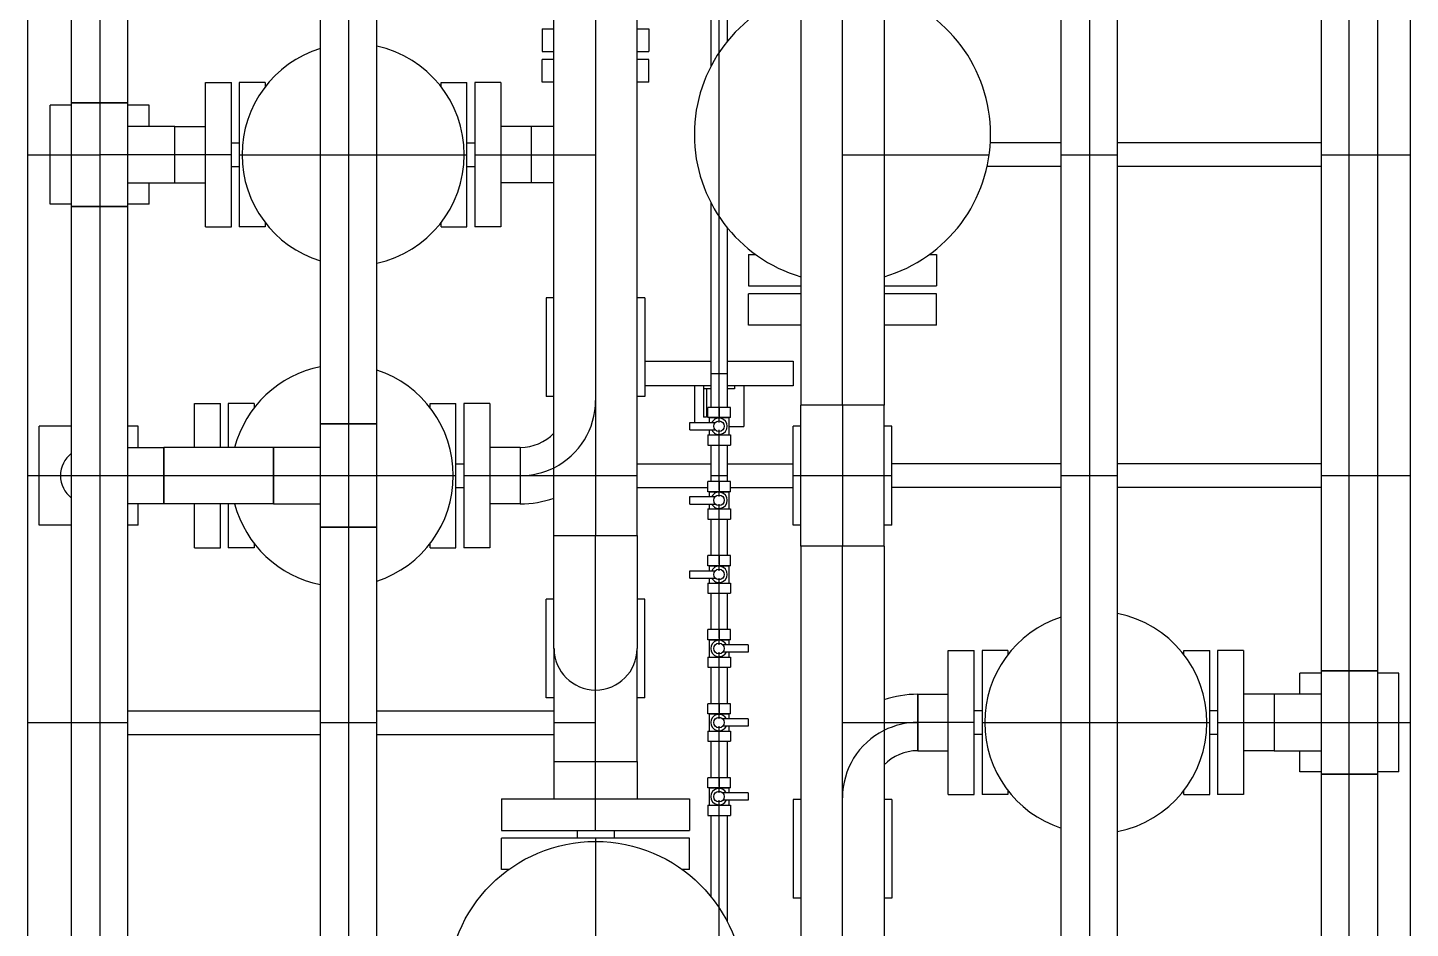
# Model space of a CAD drawing. Header units: inches. Extents: x 517790 to 538444, y 301815 to 302461.
# Drawn here: x 517881.007 to 517883.65, y 302329.763 to 302331.485 of the extents above; entities that cross this region are included whole.
import ezdxf

# ---------------------------------------------------------------- set-up
doc = ezdxf.new("R2010")
doc.units = ezdxf.units.IN
doc.header["$MEASUREMENT"] = 0
doc.layers.add('硅胶总平面底图 工艺装置区', color=253, linetype='Continuous')

msp = doc.modelspace()

# ---------------------------------------------------------------- linework, layer by layer
at = {"layer": '硅胶总平面底图 工艺装置区', "color": 253, "linetype": 'Continuous', "lineweight": -3}
for p, q in [((517883.6503, 302336.2925), (517883.6503, 302327.6033)), ((517882.313, 302331.8675), (517882.313, 302331.4103)), ((517882.3288, 302331.4372), (517882.3288, 302331.8675)), ((517882.3445, 302331.8675), (517882.3445, 302331.4587)), ((517881.091, 302331.3409), (517881.091, 302331.7991)), ((517881.1449, 302331.7991), (517881.1449, 302331.3409)), ((517881.1989, 302331.3409), (517881.1989, 302331.7991)), ((517881.5668, 302330.7273), (517881.5668, 302331.7991)), ((517881.6208, 302331.7991), (517881.6208, 302330.7273)), ((517881.6747, 302330.7273), (517881.6747, 302331.7991)), ((517882.0133, 302330.5139), (517882.0133, 302331.7991)), ((517882.0928, 302331.7991), (517882.0928, 302330.5139)), ((517882.1722, 302330.5139), (517882.1722, 302331.7991)), ((517882.4853, 302331.7991), (517882.4853, 302330.7633)), ((517882.5648, 302330.7633), (517882.5648, 302331.7991)), ((517882.6442, 302331.7991), (517882.6442, 302330.7633)), ((517882.9828, 302329.6417), (517882.9828, 302331.7991)), ((517883.0367, 302331.7991), (517883.0367, 302329.6417)), ((517883.0907, 302329.6417), (517883.0907, 302331.7991)), ((517883.4797, 302331.7991), (517883.4797, 302330.2553)), ((517883.5337, 302330.2553), (517883.5337, 302331.7991)), ((517883.5876, 302331.7991), (517883.5876, 302330.2553)), ((517881.0072, 302329.3528), (517881.0072, 302331.5875)), ((517881.9908, 302331.4828), (517882.0133, 302331.4828)), ((517881.9908, 302331.4828), (517881.9908, 302331.4393)), ((517882.1722, 302331.4828), (517882.1947, 302331.4828)), ((517882.1947, 302331.4828), (517882.1947, 302331.4393)), ((517881.9908, 302331.4393), (517882.0133, 302331.4393)), ((517882.1722, 302331.4393), (517882.1947, 302331.4393)), ((517882.3288, 302331.1241), (517882.3288, 302331.4372)), ((517882.0133, 302331.4242), (517881.9908, 302331.4242)), ((517881.9908, 302331.3808), (517881.9908, 302331.4242)), ((517882.1947, 302331.4242), (517882.1722, 302331.4242)), ((517882.1947, 302331.3808), (517882.1947, 302331.4242)), ((517881.3472, 302331.2421), (517881.3472, 302331.38)), ((517881.3472, 302331.38), (517881.3967, 302331.38)), ((517881.3967, 302331.2421), (517881.3967, 302331.38)), ((517881.4118, 302331.38), (517881.4118, 302331.2421)), ((517881.4612, 302331.38), (517881.4118, 302331.38)), ((517881.4612, 302331.38), (517881.4612, 302331.3719)), ((517881.7975, 302331.3719), (517881.7975, 302331.38)), ((517881.7975, 302331.38), (517881.847, 302331.38)), ((517881.847, 302331.2421), (517881.847, 302331.38)), ((517881.8621, 302331.38), (517881.8621, 302331.2421)), ((517881.9115, 302331.38), (517881.8621, 302331.38)), ((517881.9115, 302331.38), (517881.9115, 302331.2421)), ((517882.0133, 302331.3808), (517881.9908, 302331.3808)), ((517882.1947, 302331.3808), (517882.1722, 302331.3808)), ((517881.0505, 302331.1477), (517881.0505, 302331.3365)), ((517881.091, 302331.3365), (517881.0505, 302331.3365)), ((517881.1989, 302331.3409), (517881.091, 302331.3409)), ((517881.091, 302331.1433), (517881.091, 302331.3409)), ((517881.091, 302331.3409), (517881.1989, 302331.3409)), ((517881.1449, 302331.3409), (517881.1449, 302331.3409)), ((517881.1449, 302331.3409), (517881.1449, 302331.1433)), ((517881.1488, 302331.3409), (517881.1488, 302331.3409)), ((517881.1989, 302331.1433), (517881.1989, 302331.3409)), ((517881.2393, 302331.3365), (517881.1989, 302331.3365)), ((517881.2393, 302331.2961), (517881.2393, 302331.3365)), ((517881.2888, 302331.2961), (517881.1989, 302331.2961)), ((517881.2888, 302331.2421), (517881.2888, 302331.2961)), ((517881.2888, 302331.2421), (517881.2888, 302331.2961)), ((517881.2888, 302331.2961), (517881.3472, 302331.2961)), ((517881.97, 302331.2961), (517881.9115, 302331.2961)), ((517881.97, 302331.2961), (517881.97, 302331.2421)), ((517881.97, 302331.2961), (517881.97, 302331.1882)), ((517882.0133, 302331.2961), (517881.97, 302331.2961)), ((517881.3967, 302331.2648), (517881.4118, 302331.2648)), ((517881.847, 302331.2648), (517881.8621, 302331.2648)), ((517881.97, 302331.2648), (517881.97, 302331.2648)), ((517882.9828, 302331.2648), (517882.8475, 302331.2648)), ((517883.4797, 302331.2648), (517883.0907, 302331.2648)), ((517881.0072, 302331.2421), (517881.1449, 302331.2421)), ((517881.1989, 302331.2421), (517881.1449, 302331.2421)), ((517881.2888, 302331.2421), (517881.1989, 302331.2421)), ((517881.2888, 302331.2421), (517881.2888, 302331.2421)), ((517881.2888, 302331.2421), (517881.2888, 302331.2421)), ((517881.2888, 302331.1882), (517881.2888, 302331.2421)), ((517881.3967, 302331.2421), (517881.2888, 302331.2421)), ((517881.2888, 302331.1882), (517881.2888, 302331.2421)), ((517881.3472, 302331.1042), (517881.3472, 302331.2421)), ((517881.3967, 302331.1042), (517881.3967, 302331.2421)), ((517881.4118, 302331.2421), (517881.4118, 302331.1042)), ((517881.4118, 302331.2421), (517881.847, 302331.2421)), ((517881.847, 302331.1042), (517881.847, 302331.2421)), ((517881.8621, 302331.2421), (517881.97, 302331.2421)), ((517881.8621, 302331.2421), (517881.8621, 302331.1042)), ((517881.9115, 302331.2421), (517881.9115, 302331.1042)), ((517881.97, 302331.2421), (517881.97, 302331.1882)), ((517881.97, 302331.2421), (517881.97, 302331.2421)), ((517881.97, 302331.2421), (517882.0133, 302331.2421)), ((517882.0133, 302331.2421), (517882.0928, 302331.2421)), ((517882.5648, 302331.2421), (517882.8453, 302331.2421)), ((517882.9828, 302331.2421), (517883.0907, 302331.2421)), ((517883.4797, 302331.2421), (517883.6503, 302331.2421)), ((517881.3967, 302331.2195), (517881.4118, 302331.2195)), ((517881.847, 302331.2195), (517881.8621, 302331.2195)), ((517881.97, 302331.2195), (517881.97, 302331.2195)), ((517882.9828, 302331.2195), (517882.8413, 302331.2195)), ((517883.4797, 302331.2195), (517883.0907, 302331.2195)), ((517881.1989, 302331.1882), (517881.2888, 302331.1882)), ((517881.2393, 302331.1477), (517881.2393, 302331.1882)), ((517881.2888, 302331.1882), (517881.3472, 302331.1882)), ((517881.97, 302331.1882), (517881.9115, 302331.1882)), ((517882.0133, 302331.1882), (517881.97, 302331.1882)), ((517881.091, 302331.1477), (517881.0505, 302331.1477)), ((517881.1989, 302331.1433), (517881.091, 302331.1433)), ((517881.091, 302331.1433), (517881.1989, 302331.1433)), ((517881.091, 302329.0804), (517881.091, 302331.1433)), ((517881.1449, 302331.1433), (517881.1449, 302331.1433)), ((517881.1449, 302331.1433), (517881.1449, 302331.1433)), ((517881.1449, 302331.1433), (517881.1449, 302329.0804)), ((517881.2393, 302331.1477), (517881.1989, 302331.1477)), ((517881.1989, 302329.0804), (517881.1989, 302331.1433)), ((517882.313, 302331.151), (517882.313, 302330.7589)), ((517882.3288, 302330.7589), (517882.3288, 302331.1241)), ((517881.3472, 302331.1042), (517881.3967, 302331.1042)), ((517881.4612, 302331.1042), (517881.4118, 302331.1042)), ((517881.4612, 302331.1123), (517881.4612, 302331.1042)), ((517881.7975, 302331.1042), (517881.7975, 302331.1123)), ((517881.7975, 302331.1042), (517881.847, 302331.1042)), ((517881.9115, 302331.1042), (517881.8621, 302331.1042)), ((517882.3445, 302331.1026), (517882.3445, 302330.7589)), ((517882.3849, 302331.0512), (517882.3987, 302331.0512)), ((517882.3849, 302331.0512), (517882.3849, 302330.9913)), ((517882.7308, 302331.0512), (517882.7446, 302331.0512)), ((517882.7446, 302331.0512), (517882.7446, 302330.9913)), ((517882.3849, 302330.9913), (517882.4853, 302330.9913)), ((517882.6442, 302330.9913), (517882.7446, 302330.9913)), ((517882.0133, 302330.9683), (517881.9984, 302330.9683)), ((517881.9984, 302330.9683), (517881.9984, 302330.7795)), ((517882.1872, 302330.9683), (517882.1722, 302330.9683)), ((517882.1872, 302330.9683), (517882.1872, 302330.7795)), ((517882.4853, 302330.9762), (517882.3849, 302330.9762)), ((517882.3849, 302330.9163), (517882.3849, 302330.9762)), ((517882.7446, 302330.9762), (517882.6442, 302330.9762)), ((517882.7446, 302330.9163), (517882.7446, 302330.9762)), ((517882.4853, 302330.9163), (517882.3849, 302330.9163)), ((517882.7446, 302330.9163), (517882.6442, 302330.9163)), ((517882.1872, 302330.8471), (517882.313, 302330.8471)), ((517882.3445, 302330.8471), (517882.4704, 302330.8471)), ((517882.4704, 302330.8471), (517882.4704, 302330.7999)), ((517882.313, 302330.7999), (517882.1872, 302330.7999)), ((517882.282, 302330.7999), (517882.282, 302330.73)), ((517882.313, 302330.7999), (517882.299, 302330.7999)), ((517882.299, 302330.7999), (517882.299, 302330.7942)), ((517882.313, 302330.8235), (517882.3445, 302330.8235)), ((517882.3585, 302330.7999), (517882.3445, 302330.7999)), ((517882.4704, 302330.7999), (517882.3445, 302330.7999)), ((517882.3585, 302330.7999), (517882.3585, 302330.7942)), ((517882.3764, 302330.7999), (517882.3764, 302330.7224)), ((517882.0133, 302330.7795), (517881.9984, 302330.7795)), ((517882.1872, 302330.7795), (517882.1722, 302330.7795)), ((517882.3047, 302330.7942), (517882.299, 302330.7942)), ((517882.299, 302330.7942), (517882.299, 302330.7404)), ((517882.313, 302330.7942), (517882.299, 302330.7942)), ((517882.3047, 302330.7942), (517882.3047, 302330.7404)), ((517882.3585, 302330.7942), (517882.3445, 302330.7942)), ((517881.3261, 302330.6825), (517881.3261, 302330.7664)), ((517881.3261, 302330.7664), (517881.3756, 302330.7664)), ((517881.3756, 302330.6825), (517881.3756, 302330.7664)), ((517881.3907, 302330.7664), (517881.3907, 302330.6825)), ((517881.4401, 302330.7664), (517881.3907, 302330.7664)), ((517881.4401, 302330.7664), (517881.4401, 302330.7583)), ((517881.7764, 302330.7583), (517881.7764, 302330.7664)), ((517881.7764, 302330.7664), (517881.8259, 302330.7664)), ((517881.8259, 302330.6285), (517881.8259, 302330.7664)), ((517881.841, 302330.7664), (517881.841, 302330.6285)), ((517881.8904, 302330.7664), (517881.841, 302330.7664)), ((517881.8904, 302330.7664), (517881.8904, 302330.6285)), ((517882.3288, 302330.7589), (517882.3071, 302330.7589)), ((517882.3071, 302330.7394), (517882.3071, 302330.7589)), ((517882.3288, 302330.7424), (517882.3288, 302330.7589)), ((517882.3288, 302330.7589), (517882.3288, 302330.7424)), ((517882.3505, 302330.7589), (517882.3288, 302330.7589)), ((517882.3505, 302330.7394), (517882.3505, 302330.7589)), ((517882.4853, 302330.7633), (517882.4853, 302330.7633)), ((517882.6442, 302330.7633), (517882.4853, 302330.7633)), ((517882.6442, 302330.7633), (517882.4853, 302330.7633)), ((517882.4853, 302330.4938), (517882.4853, 302330.7633)), ((517882.5648, 302330.7633), (517882.5648, 302330.4938)), ((517882.5648, 302330.7633), (517882.5648, 302330.7633)), ((517882.6442, 302330.7633), (517882.6442, 302330.7633)), ((517882.6442, 302330.4938), (517882.6442, 302330.7633)), ((517881.091, 302330.7229), (517881.0294, 302330.7229)), ((517881.0294, 302330.5341), (517881.0294, 302330.7229)), ((517881.2182, 302330.7229), (517881.1989, 302330.7229)), ((517881.2182, 302330.6825), (517881.2182, 302330.7229)), ((517881.6747, 302330.7273), (517881.5668, 302330.7273)), ((517881.5668, 302330.5297), (517881.5668, 302330.7273)), ((517881.5668, 302330.7273), (517881.6747, 302330.7273)), ((517881.6208, 302330.7273), (517881.6208, 302330.5297)), ((517881.6208, 302330.7273), (517881.6208, 302330.7273)), ((517881.6747, 302330.5297), (517881.6747, 302330.7273)), ((517882.2731, 302330.7158), (517882.2731, 302330.73)), ((517882.2731, 302330.73), (517882.3216, 302330.73)), ((517882.3047, 302330.7404), (517882.299, 302330.7404)), ((517882.3288, 302330.7394), (517882.3071, 302330.7394)), ((517882.31, 302330.7394), (517882.3288, 302330.7394)), ((517882.31, 302330.7394), (517882.31, 302330.73)), ((517882.3288, 302330.7424), (517882.3288, 302330.7394)), ((517882.3288, 302330.733), (517882.3288, 302330.7394)), ((517882.3288, 302330.7394), (517882.3288, 302330.7394)), ((517882.3288, 302330.7394), (517882.3475, 302330.7394)), ((517882.3505, 302330.7394), (517882.3288, 302330.7394)), ((517882.3288, 302330.73), (517882.3288, 302330.733)), ((517882.3475, 302330.7394), (517882.3475, 302330.7064)), ((517882.3475, 302330.7224), (517882.3764, 302330.7224)), ((517882.4704, 302330.5341), (517882.4704, 302330.7229)), ((517882.4853, 302330.7229), (517882.4704, 302330.7229)), ((517882.6592, 302330.7229), (517882.6442, 302330.7229)), ((517882.6592, 302330.5341), (517882.6592, 302330.7229)), ((517882.2731, 302330.7158), (517882.3216, 302330.7158)), ((517882.3071, 302330.7064), (517882.3288, 302330.7064)), ((517882.3071, 302330.7064), (517882.3071, 302330.687)), ((517882.31, 302330.7158), (517882.31, 302330.7064)), ((517882.3288, 302330.7128), (517882.3288, 302330.7158)), ((517882.3288, 302330.7064), (517882.3288, 302330.7128)), ((517882.3288, 302330.7034), (517882.3288, 302330.7064)), ((517882.3288, 302330.7064), (517882.3505, 302330.7064)), ((517882.3288, 302330.687), (517882.3288, 302330.7034)), ((517882.3288, 302330.687), (517882.3288, 302330.7034)), ((517882.3505, 302330.7064), (517882.3505, 302330.687)), ((517881.1989, 302330.6825), (517881.2677, 302330.6825)), ((517881.2677, 302330.6825), (517881.2677, 302330.5746)), ((517881.2677, 302330.5746), (517881.2677, 302330.6825)), ((517881.4769, 302330.6825), (517881.2677, 302330.6825)), ((517881.4769, 302330.6825), (517881.4769, 302330.6285)), ((517881.5668, 302330.6825), (517881.4769, 302330.6825)), ((517881.4769, 302330.5746), (517881.4769, 302330.6825)), ((517881.9489, 302330.6825), (517881.8904, 302330.6825)), ((517881.9489, 302330.6825), (517881.9489, 302330.6285)), ((517881.9489, 302330.6825), (517881.9489, 302330.5746)), ((517882.3071, 302330.687), (517882.3288, 302330.687)), ((517882.313, 302330.687), (517882.313, 302330.6173)), ((517882.3288, 302330.6173), (517882.3288, 302330.687)), ((517882.3288, 302330.687), (517882.3505, 302330.687)), ((517882.3445, 302330.687), (517882.3445, 302330.6173)), ((517881.8259, 302330.6512), (517881.841, 302330.6512)), ((517882.1722, 302330.6512), (517882.313, 302330.6512)), ((517882.3445, 302330.6512), (517882.4704, 302330.6512)), ((517882.9828, 302330.6512), (517882.6592, 302330.6512)), ((517883.4797, 302330.6512), (517883.0907, 302330.6512)), ((517881.0072, 302330.6285), (517881.1238, 302330.6285)), ((517881.1238, 302330.6285), (517881.1989, 302330.6285)), ((517881.1989, 302330.6285), (517881.2677, 302330.6285)), ((517881.2677, 302330.6285), (517881.2677, 302330.6285)), ((517881.2677, 302330.6285), (517881.2677, 302330.6285)), ((517881.2677, 302330.6285), (517881.4769, 302330.6285)), ((517881.4769, 302330.6285), (517881.4769, 302330.6285)), ((517881.4769, 302330.6285), (517881.4769, 302330.6285)), ((517881.4769, 302330.6285), (517881.5668, 302330.6285)), ((517881.4769, 302330.6285), (517881.4769, 302330.5746)), ((517881.5668, 302330.6285), (517881.6208, 302330.6285)), ((517881.6208, 302330.6285), (517881.8259, 302330.6285)), ((517881.8259, 302330.4906), (517881.8259, 302330.6285)), ((517881.841, 302330.6285), (517881.9489, 302330.6285)), ((517881.841, 302330.6285), (517881.841, 302330.4906)), ((517881.8904, 302330.6285), (517881.8904, 302330.4906)), ((517881.9489, 302330.6285), (517881.9489, 302330.5746)), ((517881.9489, 302330.6285), (517881.9489, 302330.6285)), ((517881.9489, 302330.6285), (517881.9489, 302330.6285)), ((517881.9489, 302330.6285), (517882.0928, 302330.6285)), ((517882.0928, 302330.6285), (517882.1722, 302330.6285)), ((517882.3288, 302330.6173), (517882.3071, 302330.6173)), ((517882.3071, 302330.5978), (517882.3071, 302330.6173)), ((517882.313, 302330.6285), (517882.3445, 302330.6285)), ((517882.3288, 302330.6008), (517882.3288, 302330.6173)), ((517882.3288, 302330.6173), (517882.3288, 302330.6008)), ((517882.3505, 302330.6173), (517882.3288, 302330.6173)), ((517882.3505, 302330.5978), (517882.3505, 302330.6173)), ((517882.4704, 302330.6285), (517882.5648, 302330.6285)), ((517882.5648, 302330.6285), (517882.6592, 302330.6285)), ((517882.9828, 302330.6285), (517883.0907, 302330.6285)), ((517883.4797, 302330.6285), (517883.6503, 302330.6285)), ((517881.8259, 302330.6059), (517881.841, 302330.6059)), ((517882.1722, 302330.6059), (517882.3071, 302330.6059)), ((517882.2731, 302330.5742), (517882.2731, 302330.5884)), ((517882.2731, 302330.5884), (517882.3216, 302330.5884)), ((517882.3288, 302330.5978), (517882.3071, 302330.5978)), ((517882.31, 302330.5978), (517882.3288, 302330.5978)), ((517882.31, 302330.5978), (517882.31, 302330.5884)), ((517882.3288, 302330.6008), (517882.3288, 302330.5978)), ((517882.3288, 302330.5914), (517882.3288, 302330.5978)), ((517882.3288, 302330.5978), (517882.3288, 302330.5978)), ((517882.3288, 302330.5978), (517882.3475, 302330.5978)), ((517882.3505, 302330.5978), (517882.3288, 302330.5978)), ((517882.3288, 302330.5884), (517882.3288, 302330.5914)), ((517882.3475, 302330.5978), (517882.3475, 302330.5648)), ((517882.3505, 302330.6059), (517882.4704, 302330.6059)), ((517882.9828, 302330.6059), (517882.6592, 302330.6059)), ((517883.4797, 302330.6059), (517883.0907, 302330.6059)), ((517881.2677, 302330.5746), (517881.1989, 302330.5746)), ((517881.2182, 302330.5341), (517881.2182, 302330.5746)), ((517881.4769, 302330.5746), (517881.2677, 302330.5746)), ((517881.3261, 302330.4906), (517881.3261, 302330.5746)), ((517881.3756, 302330.4906), (517881.3756, 302330.5746)), ((517881.3907, 302330.5746), (517881.3907, 302330.4906)), ((517881.4769, 302330.5746), (517881.5668, 302330.5746)), ((517881.9489, 302330.5746), (517881.8904, 302330.5746)), ((517882.2731, 302330.5742), (517882.3216, 302330.5742)), ((517882.3071, 302330.5648), (517882.3288, 302330.5648)), ((517882.3071, 302330.5648), (517882.3071, 302330.5454)), ((517882.31, 302330.5742), (517882.31, 302330.5648)), ((517882.3288, 302330.5712), (517882.3288, 302330.5742)), ((517882.3288, 302330.5648), (517882.3288, 302330.5712)), ((517882.3288, 302330.5618), (517882.3288, 302330.5648)), ((517882.3288, 302330.5648), (517882.3505, 302330.5648)), ((517882.3288, 302330.5454), (517882.3288, 302330.5618)), ((517882.3288, 302330.5454), (517882.3288, 302330.5618)), ((517882.3505, 302330.5648), (517882.3505, 302330.5454)), ((517881.091, 302330.5341), (517881.0294, 302330.5341)), ((517881.2182, 302330.5341), (517881.1989, 302330.5341)), ((517882.3071, 302330.5454), (517882.3288, 302330.5454)), ((517882.313, 302330.5454), (517882.313, 302330.4757)), ((517882.3288, 302330.4757), (517882.3288, 302330.5454)), ((517882.3288, 302330.5454), (517882.3505, 302330.5454)), ((517882.3445, 302330.5454), (517882.3445, 302330.4757)), ((517882.4853, 302330.5341), (517882.4704, 302330.5341)), ((517882.6592, 302330.5341), (517882.6442, 302330.5341)), ((517881.6747, 302330.5297), (517881.5668, 302330.5297)), ((517881.5668, 302330.5297), (517881.6747, 302330.5297)), ((517881.5668, 302329.0804), (517881.5668, 302330.5297)), ((517881.6208, 302330.5297), (517881.6208, 302330.5298)), ((517881.6208, 302330.5297), (517881.6208, 302330.5297)), ((517881.6208, 302330.5297), (517881.6208, 302329.0804)), ((517881.6747, 302329.0804), (517881.6747, 302330.5297)), ((517882.0133, 302330.5139), (517882.1722, 302330.5139)), ((517882.0133, 302330.2981), (517882.0133, 302330.5139)), ((517882.0133, 302330.5139), (517882.1722, 302330.5139)), ((517882.0928, 302330.5139), (517882.0928, 302330.5139)), ((517882.0928, 302330.5139), (517882.0928, 302330.5139)), ((517882.0928, 302330.2981), (517882.0928, 302330.5139)), ((517882.1722, 302330.5139), (517882.1722, 302330.2981)), ((517881.3261, 302330.4906), (517881.3756, 302330.4906)), ((517881.4401, 302330.4906), (517881.3907, 302330.4906)), ((517881.4401, 302330.4988), (517881.4401, 302330.4906)), ((517881.7764, 302330.4906), (517881.7764, 302330.4988)), ((517881.7764, 302330.4906), (517881.8259, 302330.4906)), ((517881.8904, 302330.4906), (517881.841, 302330.4906)), ((517882.6442, 302330.4938), (517882.4853, 302330.4938)), ((517882.4853, 302330.4938), (517882.4853, 302329.0804)), ((517882.6442, 302330.4938), (517882.4853, 302330.4938)), ((517882.5648, 302329.0804), (517882.5648, 302330.4938)), ((517882.5648, 302330.4938), (517882.5648, 302330.4938)), ((517882.5648, 302330.4938), (517882.5648, 302330.4938)), ((517882.6442, 302330.4938), (517882.6442, 302329.0804)), ((517882.3288, 302330.4757), (517882.3071, 302330.4757)), ((517882.3071, 302330.4562), (517882.3071, 302330.4757)), ((517882.3288, 302330.4562), (517882.3071, 302330.4562)), ((517882.31, 302330.4562), (517882.3288, 302330.4562)), ((517882.31, 302330.4562), (517882.31, 302330.4468)), ((517882.3288, 302330.4592), (517882.3288, 302330.4757)), ((517882.3288, 302330.4757), (517882.3288, 302330.4592)), ((517882.3505, 302330.4757), (517882.3288, 302330.4757)), ((517882.3288, 302330.4592), (517882.3288, 302330.4562)), ((517882.3288, 302330.4498), (517882.3288, 302330.4562)), ((517882.3288, 302330.4562), (517882.3288, 302330.4562)), ((517882.3288, 302330.4562), (517882.3475, 302330.4562)), ((517882.3505, 302330.4562), (517882.3288, 302330.4562)), ((517882.3475, 302330.4562), (517882.3475, 302330.4232)), ((517882.3505, 302330.4562), (517882.3505, 302330.4757)), ((517882.2731, 302330.4326), (517882.2731, 302330.4468)), ((517882.2731, 302330.4468), (517882.3216, 302330.4468)), ((517882.2731, 302330.4326), (517882.3216, 302330.4326)), ((517882.31, 302330.4326), (517882.31, 302330.4232)), ((517882.3288, 302330.4468), (517882.3288, 302330.4498)), ((517882.3288, 302330.4297), (517882.3288, 302330.4326)), ((517882.3288, 302330.4232), (517882.3288, 302330.4297)), ((517882.3071, 302330.4232), (517882.3288, 302330.4232)), ((517882.3071, 302330.4232), (517882.3071, 302330.4038)), ((517882.3071, 302330.4038), (517882.3288, 302330.4038)), ((517882.313, 302330.4038), (517882.313, 302330.3341)), ((517882.3288, 302330.4202), (517882.3288, 302330.4232)), ((517882.3288, 302330.4232), (517882.3505, 302330.4232)), ((517882.3288, 302330.4038), (517882.3288, 302330.4202)), ((517882.3288, 302330.4038), (517882.3288, 302330.4202)), ((517882.3288, 302330.3341), (517882.3288, 302330.4038)), ((517882.3288, 302330.4038), (517882.3505, 302330.4038)), ((517882.3445, 302330.4038), (517882.3445, 302330.3341)), ((517882.3505, 302330.4232), (517882.3505, 302330.4038)), ((517882.0133, 302330.3925), (517881.9984, 302330.3925)), ((517881.9984, 302330.2037), (517881.9984, 302330.3925)), ((517882.1872, 302330.3925), (517882.1722, 302330.3925)), ((517882.1872, 302330.2037), (517882.1872, 302330.3925)), ((517882.3288, 302330.3341), (517882.3071, 302330.3341)), ((517882.3071, 302330.3146), (517882.3071, 302330.3341)), ((517882.3288, 302330.3176), (517882.3288, 302330.3341)), ((517882.3288, 302330.3341), (517882.3288, 302330.3176)), ((517882.3505, 302330.3341), (517882.3288, 302330.3341)), ((517882.3505, 302330.3146), (517882.3505, 302330.3341)), ((517882.0133, 302330.2981), (517882.0133, 302330.0823)), ((517882.0928, 302330.2187), (517882.0928, 302330.2981)), ((517882.1722, 302330.0823), (517882.1722, 302330.2981)), ((517882.3288, 302330.3146), (517882.3071, 302330.3146)), ((517882.31, 302330.3146), (517882.3288, 302330.3146)), ((517882.31, 302330.3146), (517882.31, 302330.2816)), ((517882.3288, 302330.3176), (517882.3288, 302330.3146)), ((517882.3288, 302330.3146), (517882.3288, 302330.3146)), ((517882.3288, 302330.3082), (517882.3288, 302330.3146)), ((517882.3288, 302330.3146), (517882.3475, 302330.3146)), ((517882.3505, 302330.3146), (517882.3288, 302330.3146)), ((517882.3288, 302330.3052), (517882.3288, 302330.3082)), ((517882.3844, 302330.3052), (517882.3359, 302330.3052)), ((517882.3475, 302330.3146), (517882.3475, 302330.3052)), ((517882.3844, 302330.3052), (517882.3844, 302330.291)), ((517882.3071, 302330.2816), (517882.3288, 302330.2816)), ((517882.3071, 302330.2816), (517882.3071, 302330.2622)), ((517882.3288, 302330.2881), (517882.3288, 302330.291)), ((517882.3288, 302330.2816), (517882.3288, 302330.2881)), ((517882.3288, 302330.2786), (517882.3288, 302330.2816)), ((517882.3288, 302330.2816), (517882.3505, 302330.2816)), ((517882.3288, 302330.2622), (517882.3288, 302330.2786)), ((517882.3288, 302330.2622), (517882.3288, 302330.2786)), ((517882.3844, 302330.291), (517882.3359, 302330.291)), ((517882.3475, 302330.291), (517882.3475, 302330.2816)), ((517882.3505, 302330.2816), (517882.3505, 302330.2622)), ((517882.7671, 302330.1565), (517882.7671, 302330.2944)), ((517882.7671, 302330.2944), (517882.8165, 302330.2944)), ((517882.8165, 302330.1565), (517882.8165, 302330.2944)), ((517882.8316, 302330.2944), (517882.8316, 302330.1565)), ((517882.8811, 302330.2944), (517882.8316, 302330.2944)), ((517882.8811, 302330.2944), (517882.8811, 302330.2863)), ((517883.2174, 302330.2863), (517883.2174, 302330.2944)), ((517883.2174, 302330.2944), (517883.2668, 302330.2944)), ((517883.2668, 302330.1565), (517883.2668, 302330.2944)), ((517883.2819, 302330.2944), (517883.2819, 302330.1565)), ((517883.3314, 302330.2944), (517883.2819, 302330.2944)), ((517883.3314, 302330.2944), (517883.3314, 302330.1565)), ((517882.3071, 302330.2622), (517882.3288, 302330.2622)), ((517882.313, 302330.2622), (517882.313, 302330.1925)), ((517882.3288, 302330.1925), (517882.3288, 302330.2622)), ((517882.3288, 302330.2622), (517882.3505, 302330.2622)), ((517882.3445, 302330.2622), (517882.3445, 302330.1925)), ((517883.4797, 302330.2509), (517883.4393, 302330.2509)), ((517883.4393, 302330.2105), (517883.4393, 302330.2509)), ((517883.4797, 302330.2553), (517883.5876, 302330.2553)), ((517883.4797, 302330.2553), (517883.4797, 302330.0577)), ((517883.5337, 302330.2553), (517883.4797, 302330.2553)), ((517883.5337, 302330.2553), (517883.5337, 302330.2553)), ((517883.5337, 302330.0577), (517883.5337, 302330.2553)), ((517883.5337, 302330.2553), (517883.5337, 302330.2553)), ((517883.5876, 302330.2553), (517883.5337, 302330.2553)), ((517883.5876, 302330.2553), (517883.5876, 302330.0577)), ((517883.6281, 302330.2509), (517883.5876, 302330.2509)), ((517883.6281, 302330.0621), (517883.6281, 302330.2509)), ((517882.0928, 302330.0823), (517882.0928, 302330.2187)), ((517882.0133, 302330.2037), (517881.9984, 302330.2037)), ((517882.1872, 302330.2037), (517882.1722, 302330.2037)), ((517882.3288, 302330.1925), (517882.3071, 302330.1925)), ((517882.3071, 302330.173), (517882.3071, 302330.1925)), ((517882.3288, 302330.176), (517882.3288, 302330.1925)), ((517882.3288, 302330.1925), (517882.3288, 302330.176)), ((517882.3505, 302330.1925), (517882.3288, 302330.1925)), ((517882.3505, 302330.173), (517882.3505, 302330.1925)), ((517882.7086, 302330.2105), (517882.7086, 302330.1026)), ((517882.7086, 302330.1565), (517882.7086, 302330.2105)), ((517882.7086, 302330.2105), (517882.7671, 302330.2105)), ((517883.3898, 302330.2105), (517883.3314, 302330.2105)), ((517883.3898, 302330.2105), (517883.3898, 302330.1565)), ((517883.3898, 302330.2105), (517883.3898, 302330.1565)), ((517883.4797, 302330.2105), (517883.3898, 302330.2105)), ((517881.1989, 302330.1792), (517881.5668, 302330.1792)), ((517881.6747, 302330.1792), (517882.0133, 302330.1792)), ((517882.3288, 302330.173), (517882.3071, 302330.173)), ((517882.31, 302330.173), (517882.3288, 302330.173)), ((517882.31, 302330.173), (517882.31, 302330.14)), ((517882.3288, 302330.176), (517882.3288, 302330.173)), ((517882.3288, 302330.1666), (517882.3288, 302330.173)), ((517882.3288, 302330.173), (517882.3288, 302330.173)), ((517882.3288, 302330.173), (517882.3475, 302330.173)), ((517882.3505, 302330.173), (517882.3288, 302330.173)), ((517882.3288, 302330.1636), (517882.3288, 302330.1666)), ((517882.3475, 302330.173), (517882.3475, 302330.1636)), ((517882.8316, 302330.1792), (517882.8165, 302330.1792)), ((517883.2819, 302330.1792), (517883.2668, 302330.1792)), ((517881.0072, 302330.1565), (517881.1989, 302330.1565)), ((517881.5668, 302330.1565), (517881.6747, 302330.1565)), ((517882.0133, 302330.1565), (517882.0928, 302330.1565)), ((517882.3071, 302330.14), (517882.3288, 302330.14)), ((517882.3071, 302330.14), (517882.3071, 302330.1206)), ((517882.3288, 302330.1465), (517882.3288, 302330.1494)), ((517882.3288, 302330.14), (517882.3288, 302330.1465)), ((517882.3288, 302330.137), (517882.3288, 302330.14)), ((517882.3288, 302330.14), (517882.3505, 302330.14)), ((517882.3844, 302330.1636), (517882.3359, 302330.1636)), ((517882.3844, 302330.1494), (517882.3359, 302330.1494)), ((517882.3475, 302330.1494), (517882.3475, 302330.14)), ((517882.3505, 302330.14), (517882.3505, 302330.1206)), ((517882.3844, 302330.1636), (517882.3844, 302330.1494)), ((517882.5648, 302330.1565), (517882.7086, 302330.1565)), ((517882.7086, 302330.1565), (517882.7086, 302330.1565)), ((517882.7086, 302330.1565), (517882.7086, 302330.1565)), ((517882.8165, 302330.1565), (517882.7086, 302330.1565)), ((517882.7086, 302330.1026), (517882.7086, 302330.1565)), ((517882.7671, 302330.0187), (517882.7671, 302330.1565)), ((517882.8165, 302330.0187), (517882.8165, 302330.1565)), ((517882.8316, 302330.1565), (517882.8316, 302330.0187)), ((517882.8316, 302330.1565), (517883.2668, 302330.1565)), ((517883.2668, 302330.0187), (517883.2668, 302330.1565)), ((517883.2819, 302330.1565), (517883.3898, 302330.1565)), ((517883.2819, 302330.1565), (517883.2819, 302330.0187)), ((517883.3314, 302330.1565), (517883.3314, 302330.0187)), ((517883.3898, 302330.1565), (517883.3898, 302330.1026)), ((517883.3898, 302330.1565), (517883.3898, 302330.1565)), ((517883.3898, 302330.1565), (517883.3898, 302330.1565)), ((517883.3898, 302330.1565), (517883.4797, 302330.1565)), ((517883.3898, 302330.1565), (517883.3898, 302330.1026)), ((517883.4797, 302330.1565), (517883.5337, 302330.1565)), ((517883.5337, 302330.1565), (517883.6503, 302330.1565)), ((517881.1989, 302330.1339), (517881.5668, 302330.1339)), ((517881.6747, 302330.1339), (517882.0133, 302330.1339)), ((517882.3071, 302330.1206), (517882.3288, 302330.1206)), ((517882.313, 302330.1206), (517882.313, 302330.0509)), ((517882.3288, 302330.1206), (517882.3288, 302330.137)), ((517882.3288, 302330.1206), (517882.3288, 302330.137)), ((517882.3288, 302330.0509), (517882.3288, 302330.1206)), ((517882.3288, 302330.1206), (517882.3505, 302330.1206)), ((517882.3445, 302330.1206), (517882.3445, 302330.0509)), ((517882.8316, 302330.1339), (517882.8165, 302330.1339)), ((517883.2819, 302330.1339), (517883.2668, 302330.1339)), ((517882.7086, 302330.1026), (517882.7671, 302330.1026)), ((517883.3898, 302330.1026), (517883.3314, 302330.1026)), ((517883.3898, 302330.1026), (517883.4797, 302330.1026)), ((517883.4393, 302330.0621), (517883.4393, 302330.1026)), ((517882.0133, 302330.0823), (517882.0928, 302330.0823)), ((517882.0133, 302330.0823), (517882.0928, 302330.0823)), ((517882.0133, 302330.0823), (517882.0133, 302330.0104)), ((517882.0928, 302330.0823), (517882.0928, 302330.0823)), ((517882.0928, 302330.0823), (517882.0928, 302330.0823)), ((517882.0928, 302330.0823), (517882.1722, 302330.0823)), ((517882.0928, 302329.9504), (517882.0928, 302330.0823)), ((517882.0928, 302330.0823), (517882.1722, 302330.0823)), ((517882.1722, 302330.0823), (517882.1722, 302330.0104)), ((517883.4797, 302330.0621), (517883.4393, 302330.0621)), ((517883.6281, 302330.0621), (517883.5876, 302330.0621)), ((517882.3288, 302330.0509), (517882.3071, 302330.0509)), ((517882.3071, 302330.0314), (517882.3071, 302330.0509)), ((517882.3288, 302330.0344), (517882.3288, 302330.0509)), ((517882.3288, 302330.0509), (517882.3288, 302330.0344)), ((517882.3505, 302330.0509), (517882.3288, 302330.0509)), ((517882.3288, 302330.0344), (517882.3288, 302330.0314)), ((517882.3505, 302330.0314), (517882.3505, 302330.0509)), ((517883.4797, 302330.0577), (517883.5876, 302330.0577)), ((517883.5876, 302330.0577), (517883.4797, 302330.0577)), ((517883.4797, 302330.0577), (517883.4797, 302329.0804)), ((517883.5087, 302330.0577), (517883.5087, 302330.0577)), ((517883.5337, 302330.0577), (517883.5337, 302330.0577)), ((517883.5337, 302329.0804), (517883.5337, 302330.0577)), ((517883.5876, 302330.0577), (517883.5876, 302329.0804)), ((517881.9129, 302330.0104), (517882.0928, 302330.0104)), ((517881.9129, 302330.0104), (517881.9129, 302329.9504)), ((517882.0928, 302330.0104), (517882.2726, 302330.0104)), ((517882.2726, 302330.0104), (517882.2726, 302329.9504)), ((517882.3288, 302330.0314), (517882.3071, 302330.0314)), ((517882.31, 302330.0314), (517882.3288, 302330.0314)), ((517882.31, 302330.0314), (517882.31, 302329.9984)), ((517882.3288, 302330.0314), (517882.3288, 302330.0314)), ((517882.3288, 302330.025), (517882.3288, 302330.0314)), ((517882.3288, 302330.0314), (517882.3475, 302330.0314)), ((517882.3505, 302330.0314), (517882.3288, 302330.0314)), ((517882.3288, 302330.022), (517882.3288, 302330.025)), ((517882.3288, 302330.0049), (517882.3288, 302330.0078)), ((517882.3844, 302330.022), (517882.3359, 302330.022)), ((517882.3844, 302330.0078), (517882.3359, 302330.0078)), ((517882.3475, 302330.0314), (517882.3475, 302330.022)), ((517882.3475, 302330.0078), (517882.3475, 302329.9984)), ((517882.3844, 302330.022), (517882.3844, 302330.0078)), ((517882.4704, 302330.0093), (517882.4704, 302329.8205)), ((517882.4853, 302330.0093), (517882.4704, 302330.0093)), ((517882.6592, 302330.0093), (517882.6442, 302330.0093)), ((517882.6592, 302330.0093), (517882.6592, 302329.8205)), ((517882.7671, 302330.0187), (517882.8165, 302330.0187)), ((517882.8811, 302330.0187), (517882.8316, 302330.0187)), ((517882.8811, 302330.0268), (517882.8811, 302330.0187)), ((517883.2174, 302330.0187), (517883.2174, 302330.0268)), ((517883.2174, 302330.0187), (517883.2668, 302330.0187)), ((517883.3314, 302330.0187), (517883.2819, 302330.0187)), ((517882.3071, 302329.9984), (517882.3288, 302329.9984)), ((517882.3071, 302329.9984), (517882.3071, 302329.979)), ((517882.3071, 302329.979), (517882.3288, 302329.979)), ((517882.313, 302329.979), (517882.313, 302329.8241)), ((517882.3288, 302329.9984), (517882.3288, 302330.0049)), ((517882.3288, 302329.9954), (517882.3288, 302329.9984)), ((517882.3288, 302329.9984), (517882.3505, 302329.9984)), ((517882.3288, 302329.979), (517882.3288, 302329.9954)), ((517882.3288, 302329.979), (517882.3288, 302329.9954)), ((517882.3288, 302329.8026), (517882.3288, 302329.979)), ((517882.3288, 302329.979), (517882.3505, 302329.979)), ((517882.3445, 302329.979), (517882.3445, 302329.7757)), ((517882.3505, 302329.9984), (517882.3505, 302329.979)), ((517881.9129, 302329.9504), (517882.0928, 302329.9504)), ((517882.0928, 302329.9353), (517881.9129, 302329.9353)), ((517881.9129, 302329.8754), (517881.9129, 302329.9353)), ((517882.0574, 302329.9504), (517882.0574, 302329.9353)), ((517882.0928, 302329.9504), (517882.2726, 302329.9504)), ((517882.2726, 302329.9353), (517882.0928, 302329.9353)), ((517882.0928, 302329.9353), (517882.0928, 302329.5656)), ((517882.1282, 302329.9504), (517882.1282, 302329.9353)), ((517882.2726, 302329.8754), (517882.2726, 302329.9353)), ((517881.9267, 302329.8754), (517881.9129, 302329.8754)), ((517882.2726, 302329.8754), (517882.2588, 302329.8754)), ((517882.4853, 302329.8205), (517882.4704, 302329.8205)), ((517882.6592, 302329.8205), (517882.6442, 302329.8205)), ((517882.3288, 302329.4895), (517882.3288, 302329.8026))]:
    msp.add_line(p, q, dxfattribs=at)
for centre, radius in [((517882.3288, 302330.7229), 0.0101), ((517882.3288, 302330.5813), 0.0101), ((517882.3288, 302330.4397), 0.0101), ((517882.3288, 302330.2981), 0.0101), ((517882.3288, 302330.1565), 0.0101), ((517882.3288, 302330.0149), 0.0101), ((517882.0928, 302329.646), 0.2832)]:
    msp.add_circle(centre, radius, dxfattribs=at)
for centre, radius, start, end in [((517882.5648, 302331.2806), 0.2832, 106.2876, 253.7124), ((517882.5648, 302331.2806), 0.2832, 286.2876, 73.7124), ((517881.6294, 302331.2421), 0.2124, 107.1381, 252.8619), ((517881.6294, 302331.2421), 0.2124, 0, 77.6828), ((517881.6294, 302331.2421), 0.2124, 282.3172, 0), ((517881.6083, 302330.6285), 0.2124, 101.2642, 165.2857), ((517881.6083, 302330.6285), 0.2124, 0, 71.78), ((517881.9489, 302330.7724), 0.1439, 296.6101, 0), ((517882.3288, 302330.7229), 0.0157, 206.7952, 153.2048), ((517881.9489, 302330.7724), 0.0899, 270, 315.78), ((517881.1238, 302330.6285), 0.0539, 127.5092, 232.4908), ((517881.1238, 302330.6285), 0.0539, 127.5092, 232.4908), ((517881.9489, 302330.7724), 0.1439, 270, 296.6101), ((517881.6083, 302330.6285), 0.2124, 288.22, 0), ((517882.3288, 302330.5813), 0.0157, 206.7952, 153.2048), ((517881.6083, 302330.6285), 0.2124, 194.7143, 258.7358), ((517881.9489, 302330.7724), 0.1978, 270, 289.0115), ((517882.3288, 302330.4397), 0.0157, 206.7952, 153.2048), ((517883.0492, 302330.1565), 0.2124, 108.22, 251.78), ((517883.0492, 302330.1565), 0.2124, 0, 78.7358), ((517882.0928, 302330.2981), 0.0794, 180, 0), ((517882.0928, 302330.2981), 0.0794, 180, 0), ((517882.3288, 302330.2981), 0.0157, 26.7952, 180), ((517882.3288, 302330.2981), 0.0157, 180, 333.2048), ((517882.7086, 302330.0127), 0.1978, 90, 109.0115), ((517882.3288, 302330.1565), 0.0157, 26.7952, 180), ((517882.3288, 302330.1565), 0.0157, 180, 333.2048), ((517882.7086, 302330.0127), 0.1439, 116.6101, 180), ((517882.7086, 302330.0127), 0.1439, 90, 116.6101), ((517883.0492, 302330.1565), 0.2124, 281.2642, 0), ((517882.7086, 302330.0127), 0.0899, 90, 135.78), ((517882.3288, 302330.0149), 0.0157, 26.7952, 180), ((517882.3288, 302330.0149), 0.0157, 180, 333.2048)]:
    msp.add_arc(centre, radius, start, end, dxfattribs=at)

doc.saveas('drawing.dxf')
